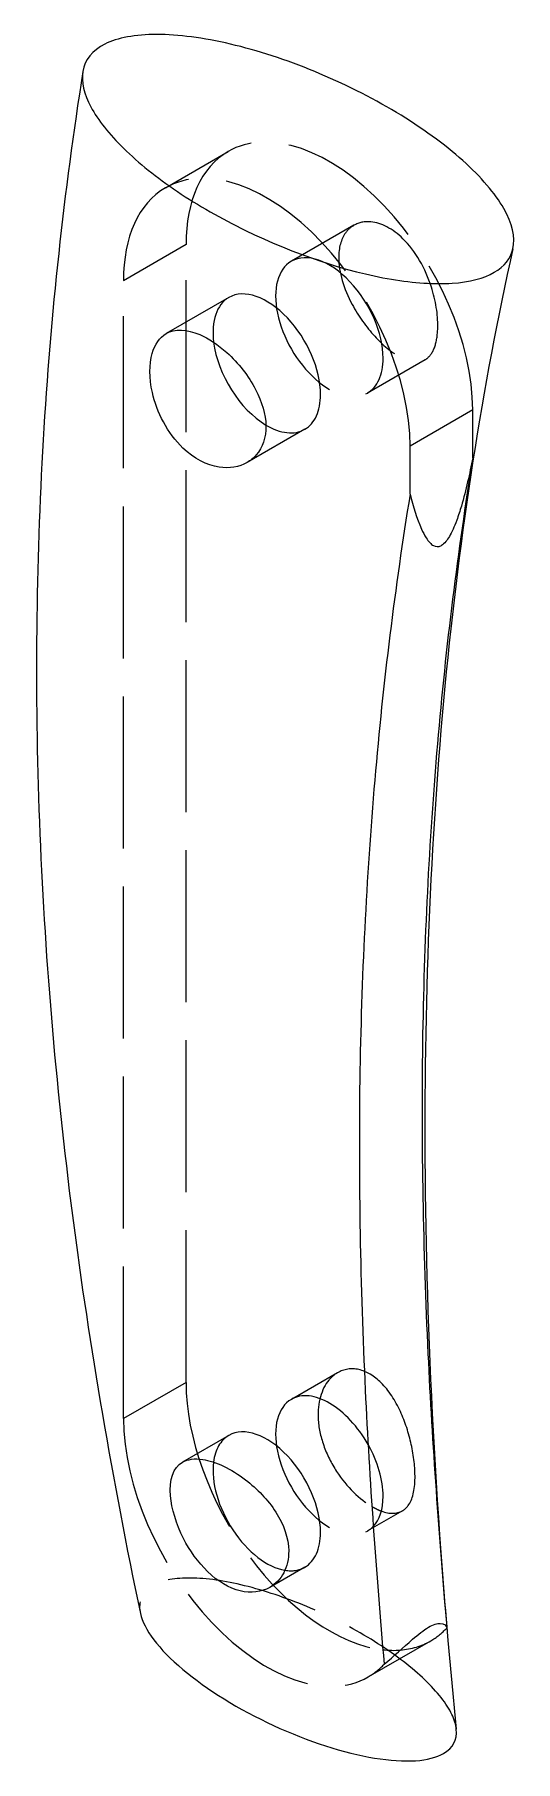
# Model space of a CAD drawing. Header units: millimetres. Extents: x -21 to 17, y -112 to 25.
import ezdxf

# ---------------------------------------------------------------- set-up
doc = ezdxf.new("R2010")
doc.units = ezdxf.units.MM
doc.linetypes.add('ACAD_ISO02W100', pattern=[15, 12, -3])
doc.layers.add('HIDDEN', color=7, linetype='ACAD_ISO02W100', lineweight=13)
doc.layers.add('VISIBLE', color=7, linetype='Continuous', lineweight=25)

msp = doc.modelspace()

# ---------------------------------------------------------------- linework, layer by layer
at = {"layer": 'HIDDEN'}
for p, q in [((-10.47, 12.43), (-5.53, 15.29)), ((4.41, 9.47), (-0.53, 6.63)), ((-8.84, 7.96), (-13.79, 5.1)), ((-8.84, -81.85), (-8.84, 7.96)), ((-13.79, -84.71), (-13.79, 5.1)), ((-5.47, 3.77), (-10.41, 0.92)), ((10.03, -1.14), (5.47, -3.77)), ((13.79, -5.1), (8.84, -7.96)), ((13.79, -8.89), (13.79, -5.1)), ((0.53, -6.63), (-4.03, -9.25)), ((8.84, -11.74), (8.84, -7.96)), ((3.12, -81.09), (-0.53, -83.19)), ((-8.84, -81.85), (-13.79, -84.71)), ((-5.47, -86.05), (-9.12, -88.15)), ((8.23, -91.99), (5.47, -93.58)), ((0.53, -96.44), (-2.23, -98.03)), ((5.53, -105.1), (10.47, -102.24))]:
    msp.add_line(p, q, dxfattribs=at)
for centre, major_axis, start_param, end_param in [((2.47, 1.43), (-8, 13.86), 3.926991, 6.283185), ((2.47, 1.43), (-8, 13.86), 0, 0.785398), ((-2.47, -1.43), (-8, 13.86), 3.926991, 6.283185), ((-2.47, -1.43), (-8, 13.86), 0, 0.785398), ((2.47, 1.43), (-3, 5.2), 3.926991, 6.283185), ((2.47, 1.43), (-3, 5.2), 0, 3.141593), ((-2.47, -1.43), (-3, 5.2), 3.926991, 6.283185), ((-2.47, -1.43), (-3, 5.2), 0, 0.939231), ((2.47, 1.43), (-3, 5.2), 3.141593, 3.926991), ((-2.47, -1.43), (-3, 5.2), 3.141593, 3.926991), ((-2.47, -1.43), (-3, 5.2), 2.339634, 3.141593), ((2.47, -88.39), (-8, 13.86), 0.785398, 2.737981), ((2.47, -88.39), (-3, 5.2), 4.696045, 6.283185), ((2.47, -88.39), (-3, 5.2), 0, 3.141593), ((-2.47, -91.24), (-8, 13.86), 0.785398, 3.141593), ((-2.47, -91.24), (-3, 5.2), 3.926991, 6.283185), ((-2.47, -91.24), (-3, 5.2), 0, 0.647681), ((-2.47, -91.24), (-3, 5.2), 3.141593, 3.926991), ((2.47, -88.39), (-3, 5.2), 3.141593, 3.309422), ((-2.47, -91.24), (-3, 5.2), 2.701415, 3.141593), ((2.47, -88.39), (-8, 13.86), 3.141593, 3.315473), ((2.47, -88.39), (-8, 13.86), 2.875406, 3.141593), ((-2.47, -91.24), (-8, 13.86), 3.141593, 3.315473)]:
    msp.add_ellipse(centre, major_axis=major_axis, ratio=0.57735, start_param=start_param, end_param=end_param, dxfattribs=at)
for points, knots in [([(11.03, 1.47), (11.04, 2.41), (10.87, 3.52), (10.52, 4.6), (10.06, 6.06), (9.26, 7.46), (8.28, 8.41), (7.47, 9.2), (6.56, 9.67), (5.74, 9.74), (5.25, 9.79), (4.79, 9.69), (4.41, 9.47)], [0, 0, 0, 0, 1, 1, 1, 2.348282, 2.348282, 2.348282, 3.461584, 3.461584, 3.461584, 4.125139, 4.125139, 4.125139, 4.125139]), ([(4.41, 9.47), (4.15, 9.32), (3.92, 9.12), (3.74, 8.86), (3.39, 8.36), (3.2, 7.69), (3.21, 6.91), (3.2, 5.79), (3.6, 4.46), (4.27, 3.22), (4.76, 2.31), (5.39, 1.44), (6.05, 0.72), (6.69, 0.01), (7.37, -0.54), (7.99, -0.89), (8.8, -1.35), (9.51, -1.44), (10.03, -1.14)], [0, 0, 0, 0, 0.081723, 0.081723, 0.081723, 0.238224, 0.238224, 0.238224, 0.463269, 0.463269, 0.463269, 0.628013, 0.628013, 0.628013, 0.788959, 0.788959, 0.788959, 1, 1, 1, 1]), ([(10.03, -1.14), (10.09, -1.1), (10.16, -1.06), (10.21, -1.01), (10.47, -0.79), (10.67, -0.48), (10.81, -0.05), (10.94, 0.37), (11.02, 0.89), (11.03, 1.47)], [0, 0, 0, 0, 0.104523, 0.104523, 0.104523, 0.552262, 0.552262, 0.552262, 1, 1, 1, 1]), ([(3.12, -81.09), (2.86, -81.23), (2.64, -81.43), (2.44, -81.67), (1.84, -82.37), (1.52, -83.47), (1.58, -84.7), (1.62, -85.38), (1.77, -86.11), (2.02, -86.82), (2.27, -87.54), (2.63, -88.24), (3.04, -88.88), (3.84, -90.1), (4.87, -91.1), (5.83, -91.65)], [0, 0, 0, 0, 0.096026, 0.096026, 0.096026, 0.381169, 0.381169, 0.381169, 0.539937, 0.539937, 0.539937, 0.698705, 0.698705, 0.698705, 1, 1, 1, 1]), ([(9.23, -89.39), (9.24, -88.59), (9.13, -87.67), (8.93, -86.75), (8.74, -85.86), (8.45, -84.97), (8.08, -84.16), (7.67, -83.27), (7.16, -82.48), (6.56, -81.89), (6.02, -81.34), (5.4, -80.98), (4.79, -80.84), (4.2, -80.71), (3.62, -80.8), (3.12, -81.09)], [0, 0, 0, 0, 0.329843, 0.329843, 0.329843, 0.648654, 0.648654, 0.648654, 1, 1, 1, 1.325008, 1.325008, 1.325008, 1.639542, 1.639542, 1.639542, 1.639542]), ([(8.23, -91.99), (8.41, -91.89), (8.56, -91.75), (8.69, -91.57), (9.04, -91.1), (9.21, -90.34), (9.23, -89.39)], [0, 0, 0, 0, 0.271933, 0.271933, 0.271933, 1, 1, 1, 1]), ([(12.49, -109.23), (12.42, -108.5), (12.01, -107.65), (11.29, -106.73), (10.58, -105.82), (9.56, -104.85), (8.32, -103.89), (7.08, -102.93), (5.61, -101.99), (4.04, -101.14), (2.46, -100.3), (0.78, -99.54), (-0.88, -98.93), (-2.54, -98.32), (-4.17, -97.86), (-5.65, -97.59), (-7.14, -97.32), (-8.47, -97.23), (-9.54, -97.34), (-10.62, -97.44), (-11.44, -97.74), (-11.93, -98.21), (-12.43, -98.68), (-12.61, -99.32), (-12.45, -100.08)], [0, 0, 0, 0, 0.125, 0.125, 0.125, 0.25, 0.25, 0.25, 0.375, 0.375, 0.375, 0.5, 0.5, 0.5, 0.625, 0.625, 0.625, 0.75, 0.75, 0.75, 0.875, 0.875, 0.875, 1, 1, 1, 1])]:
    msp.add_open_spline(points, degree=3, knots=knots, dxfattribs=at)
msp.add_open_spline([(6.58, -92.01), (7.23, -92.25), (7.8, -92.24), (8.23, -91.99)], degree=3, dxfattribs=at)
at = {"layer": 'VISIBLE'}
for centre, major_axis, start_param, end_param in [((-2.47, -1.43), (-3, 5.2), 0.939231, 2.339634), ((2.47, -88.39), (-3, 5.2), 3.926991, 4.696045), ((-2.47, -91.24), (-3, 5.2), 0.647681, 2.701415), ((2.47, -88.39), (-3, 5.2), 3.309422, 3.926991), ((2.47, -88.39), (-8, 13.86), 2.737981, 2.875406)]:
    msp.add_ellipse(centre, major_axis=major_axis, ratio=0.57735, start_param=start_param, end_param=end_param, dxfattribs=at)
for points, knots in [([(16.96, 7.62), (17.16, 8.52), (16.91, 9.61), (16.23, 10.8), (15.56, 11.99), (14.45, 13.28), (13, 14.58), (11.55, 15.87), (9.76, 17.17), (7.76, 18.38), (5.76, 19.58), (3.55, 20.68), (1.31, 21.61), (-0.93, 22.53), (-3.2, 23.27), (-5.33, 23.77), (-7.47, 24.27), (-9.46, 24.53), (-11.15, 24.53), (-12.85, 24.53), (-14.25, 24.27), (-15.25, 23.77), (-16.25, 23.27), (-16.84, 22.53), (-16.99, 21.6)], [0, 0, 0, 0, 0.125, 0.125, 0.125, 0.25, 0.25, 0.25, 0.375, 0.375, 0.375, 0.5, 0.5, 0.5, 0.625, 0.625, 0.625, 0.75, 0.75, 0.75, 0.875, 0.875, 0.875, 1, 1, 1, 1]), ([(-16.99, 21.6), (-18.48, 12.16), (-19.54, 2.45), (-20.12, -7.45), (-20.7, -17.35), (-20.8, -27.42), (-20.42, -37.6), (-20.03, -47.88), (-19.15, -58.25), (-17.81, -68.68), (-16.46, -79.1), (-14.65, -89.58), (-12.45, -100.08)], [0, 0, 0, 0, 0.248882, 0.248882, 0.248882, 0.497764, 0.497764, 0.497764, 0.748882, 0.748882, 0.748882, 1, 1, 1, 1]), ([(-16.99, 21.6), (-17.12, 20.79), (-16.9, 19.84), (-16.35, 18.81), (-15.8, 17.78), (-14.92, 16.66), (-13.76, 15.53), (-12.6, 14.39), (-11.16, 13.24), (-9.53, 12.14), (-7.89, 11.04), (-6.07, 10), (-4.16, 9.07), (-0.33, 7.2), (3.82, 5.81), (7.37, 5.21), (9.15, 4.91), (10.78, 4.81), (12.16, 4.9), (13.54, 4.99), (14.67, 5.28), (15.49, 5.76)], [0, 0, 0, 0, 0.125, 0.125, 0.125, 0.25, 0.25, 0.25, 0.375, 0.375, 0.375, 0.5, 0.5, 0.5, 0.75, 0.75, 0.75, 0.875, 0.875, 0.875, 1, 1, 1, 1]), ([(16.96, 7.62), (14.54, -3.22), (12.75, -14.7), (11.59, -26.91), (10.43, -39.12), (9.9, -52.06), (10.02, -65.62), (10.15, -79.58), (10.96, -94.21), (12.49, -109.23)], [0, 0, 0, 0, 0.330081, 0.330081, 0.330081, 0.660162, 0.660162, 0.660162, 1, 1, 1, 1]), ([(-4.03, -9.25), (-4.65, -9.61), (-5.42, -9.75), (-6.23, -9.62), (-7.2, -9.47), (-8.22, -8.94), (-9.09, -8.11), (-9.69, -7.53), (-10.22, -6.82), (-10.63, -6.05), (-11.03, -5.31), (-11.33, -4.5), (-11.5, -3.72), (-11.76, -2.58), (-11.76, -1.49), (-11.52, -0.64), (-11.31, 0.08), (-10.93, 0.62), (-10.41, 0.92)], [0, 0, 0, 0, 0.167388, 0.167388, 0.167388, 0.367804, 0.367804, 0.367804, 0.506269, 0.506269, 0.506269, 0.640638, 0.640638, 0.640638, 0.834699, 0.834699, 0.834699, 1, 1, 1, 1]), ([(-10.41, 0.92), (-9.72, 1.32), (-8.78, 1.29), (-7.76, 0.84), (-7.05, 0.54), (-6.31, 0.04), (-5.62, -0.58), (-4.72, -1.39), (-3.91, -2.42), (-3.35, -3.49), (-2.85, -4.45), (-2.55, -5.46), (-2.54, -6.37)], [0, 0, 0, 0, 0.293241, 0.293241, 0.293241, 0.49757, 0.49757, 0.49757, 0.76274, 0.76274, 0.76274, 1, 1, 1, 1]), ([(-2.54, -6.37), (-2.53, -7.27), (-2.8, -8.08), (-3.3, -8.65), (-3.51, -8.89), (-3.75, -9.09), (-4.03, -9.25)], [0, 0, 0, 0, 0.233392, 0.233392, 0.233392, 0.3308772, 0.3308772, 0.3308772, 0.3308772]), ([(13.79, -8.89), (12.6, -16.22), (11.66, -23.74), (11, -31.46), (10.33, -39.17), (9.94, -47.08), (9.82, -55.14), (9.71, -63.15), (9.86, -71.31), (10.25, -79.6), (10.59, -86.73), (11.11, -93.96), (11.74, -101.23)], [0, 0, 0, 0, 0.2453125, 0.2453125, 0.2453125, 0.490625, 0.490625, 0.490625, 0.734187, 0.734187, 0.734187, 0.9437407, 0.9437407, 0.9437407, 0.9437407]), ([(13.79, -8.89), (13.54, -10.14), (13.26, -11.41), (12.89, -12.69), (12.78, -13.06), (12.66, -13.44), (12.52, -13.81), (12.33, -14.33), (12.13, -14.76), (11.94, -15.09), (11.77, -15.37), (11.56, -15.66), (11.31, -15.8)], [0, 0, 0, 0, 0.486647, 0.486647, 0.486647, 0.629145, 0.629145, 0.629145, 0.826214, 0.826214, 0.826214, 1, 1, 1, 1]), ([(8.84, -11.74), (7.65, -19.07), (6.71, -26.6), (6.05, -34.32), (5.39, -42.03), (4.99, -49.93), (4.87, -58), (4.76, -66), (4.91, -74.17), (5.3, -82.46), (5.64, -89.59), (6.16, -96.82), (6.79, -104.09)], [0, 0, 0, 0, 0.2453125, 0.2453125, 0.2453125, 0.490625, 0.490625, 0.490625, 0.734187, 0.734187, 0.734187, 0.9437407, 0.9437407, 0.9437407, 0.9437407]), ([(8.84, -11.74), (9.09, -12.71), (9.36, -13.66), (9.74, -14.5), (9.85, -14.75), (9.97, -14.99), (10.11, -15.2), (10.3, -15.5), (10.49, -15.7), (10.69, -15.81), (10.86, -15.9), (11.07, -15.94), (11.31, -15.8)], [0, 0, 0, 0, 0.486647, 0.486647, 0.486647, 0.629145, 0.629145, 0.629145, 0.826214, 0.826214, 0.826214, 1, 1, 1, 1]), ([(-2.23, -98.03), (-2.89, -98.41), (-3.72, -98.52), (-4.57, -98.31), (-5.44, -98.1), (-6.35, -97.56), (-7.15, -96.78), (-7.89, -96.06), (-8.55, -95.14), (-9.04, -94.17), (-9.62, -93.03), (-9.98, -91.82), (-10.07, -90.81), (-10.18, -89.54), (-9.86, -88.57), (-9.12, -88.15)], [0, 0, 0, 0, 0.180651, 0.180651, 0.180651, 0.3664, 0.3664, 0.3664, 0.539933, 0.539933, 0.539933, 0.744161, 0.744161, 0.744161, 1, 1, 1, 1]), ([(-9.12, -88.15), (-8.71, -87.91), (-8.16, -87.84), (-7.53, -87.93), (-6.51, -88.08), (-5.28, -88.68), (-4.15, -89.54), (-3.23, -90.24), (-2.38, -91.12), (-1.76, -92.09), (-1.13, -93.07), (-0.75, -94.15), (-0.74, -95.14)], [0, 0, 0, 0, 0.18869, 0.18869, 0.18869, 0.494676, 0.494676, 0.494676, 0.745638, 0.745638, 0.745638, 1, 1, 1, 1]), ([(-0.74, -95.14), (-0.73, -95.78), (-0.87, -96.38), (-1.13, -96.87), (-1.39, -97.37), (-1.77, -97.77), (-2.23, -98.03)], [0, 0, 0, 0, 0.0831884, 0.0831884, 0.0831884, 0.1663768, 0.1663768, 0.1663768, 0.1663768]), ([(-12.45, -100.08), (-12.31, -100.71), (-11.96, -101.41), (-11.39, -102.16), (-10.82, -102.92), (-10.04, -103.71), (-9.1, -104.5), (-7.22, -106.09), (-4.66, -107.67), (-1.94, -108.93), (0.78, -110.19), (3.63, -111.11), (6.04, -111.5), (7.24, -111.7), (8.34, -111.77), (9.26, -111.71), (10.18, -111.65), (10.94, -111.45), (11.48, -111.14)], [0, 0, 0, 0, 0.125, 0.125, 0.125, 0.25, 0.25, 0.25, 0.5, 0.5, 0.5, 0.75, 0.75, 0.75, 0.875, 0.875, 0.875, 1, 1, 1, 1]), ([(6.79, -104.09), (7.56, -103.46), (8.31, -102.76), (9.03, -102.13), (9.48, -101.74), (9.91, -101.4), (10.29, -101.18)], [0, 0, 0, 0, 0.618539, 0.618539, 0.618539, 1, 1, 1, 1]), ([(10.29, -101.18), (10.68, -100.96), (10.99, -100.87), (11.21, -100.88), (11.56, -100.89), (11.72, -101.07), (11.74, -101.23)], [0, 0, 0, 0, 0.3863549, 0.3863549, 0.3863549, 0.9999998, 0.9999998, 0.9999998, 0.9999998])]:
    msp.add_open_spline(points, degree=3, knots=knots, dxfattribs=at)
for points, degree in [([(15.49, 5.76), (16.29, 6.22), (16.78, 6.85), (16.96, 7.62)], 3), ([(5.83, -91.65), (6.21, -91.88), (6.58, -92.01)], 2), ([(11.48, -111.14), (12.23, -110.71), (12.58, -110.05), (12.49, -109.23)], 3)]:
    msp.add_open_spline(points, degree=degree, dxfattribs=at)

doc.saveas('drawing.dxf')
